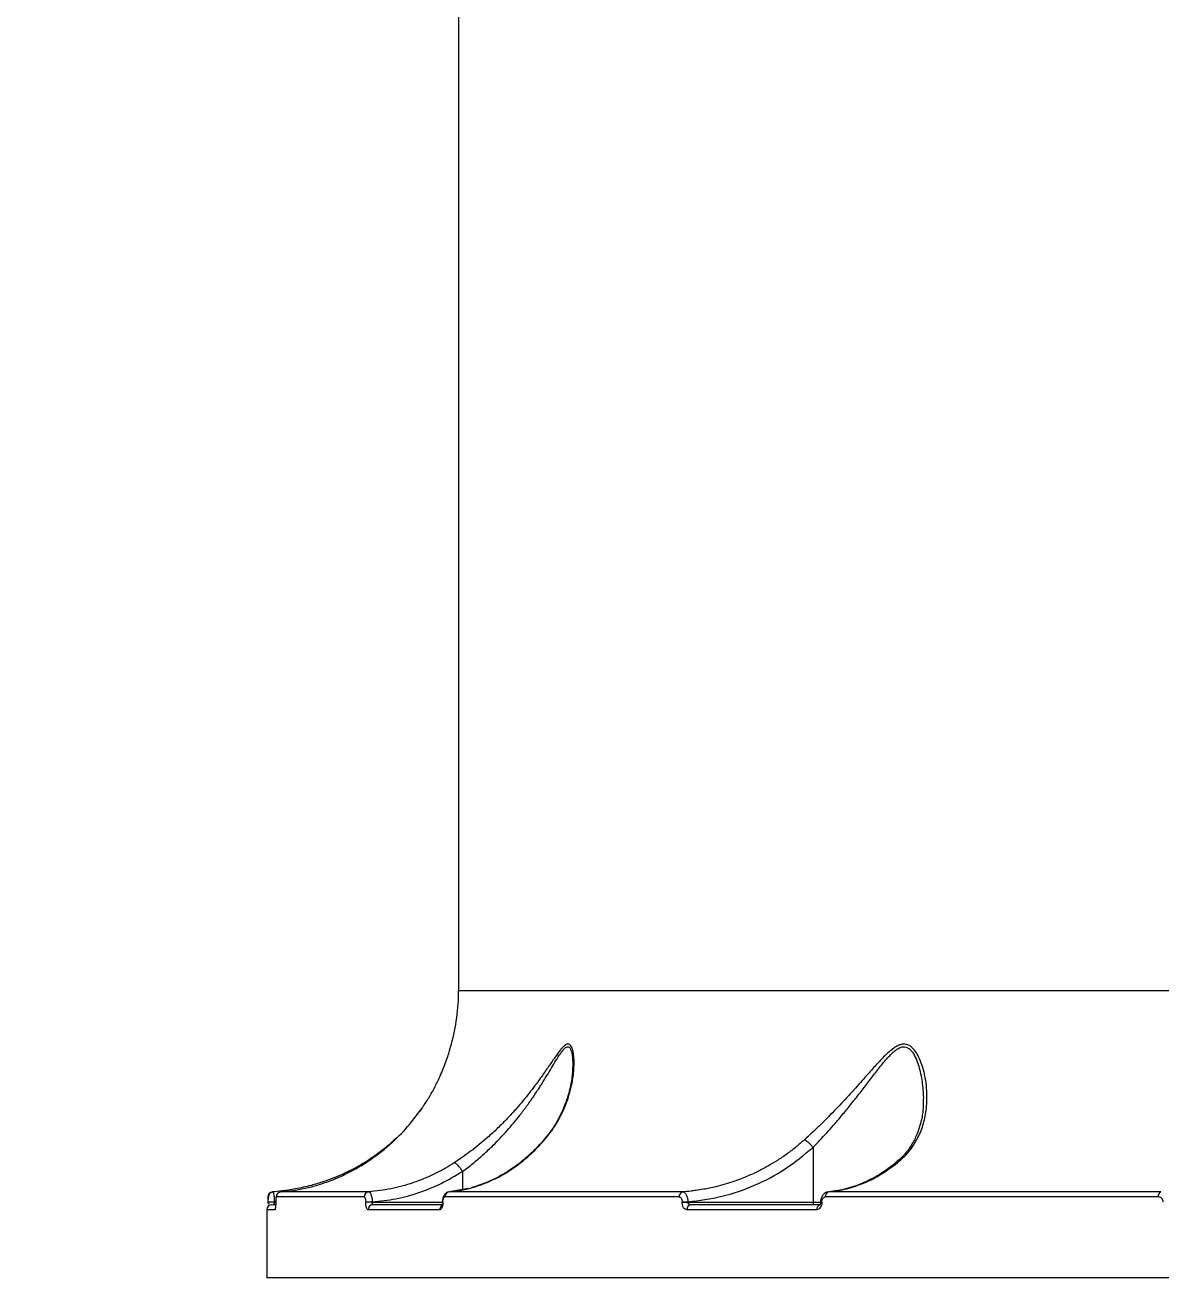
# Model space of a CAD drawing. Header units: millimetres. Extents: x -8045 to 6871, y -5915 to 5473.
# Drawn here: x -2394.7 to -2169.6, y -428.2 to -179.8 of the extents above; entities that cross this region are included whole.
import ezdxf

# ---------------------------------------------------------------- set-up
doc = ezdxf.new("R2010")
doc.units = ezdxf.units.MM
for name, color, linetype in [('DIKOM_ОБЪЕКТ', 7, 'Continuous'), ('DIKOM_РАЗМЕР_ЗОНА', 7, 'Continuous'), ('DIKOM_РАЗМЕР_ОБЪЕКТА', 7, 'Continuous')]:
    doc.layers.add(name, color=color, linetype=linetype)
doc.styles.add('style1', font='arial.ttf', dxfattribs={"width": 0.8})
doc.dimstyles.new('1-50', dxfattribs={"dimtxt": 300, "dimasz": 200, "dimexe": 100, "dimexo": 0, "dimgap": 100, "dimtad": 1, "dimtxsty": 'style1', "dimcen": 200, "dimclrd": 7, "dimclre": 7, "dimclrt": 7, "dimadec": 1, "dimazin": 2, "dimtfac": 1, "dimtmove": 0, "dimatfit": 2, "dimfxl": 0, "dimlwd": 25, "dimlwe": 18, "dimarcsym": 0})

# ---------------------------------------------------------------- blocks, each defined once
blk = doc.blocks.new('*D9')
at = {"layer": 'Defpoints', "color": 0, "linetype": 'Continuous', "transparency": 16777216}
for p in [(5663.54, -234.65), (-5019.6, -1388.73), (5663.54, -4701.47)]:
    blk.add_point(p, dxfattribs=at)
at = {"layer": 'DIKOM_РАЗМЕР_ОБЪЕКТА', "color": 7, "linetype": 'Continuous', "lineweight": 18, "transparency": 16777216}
for p, q in [((5663.54, -234.65), (5663.54, -4801.47)), ((-5019.6, -1388.73), (-5019.6, -4801.47))]:
    blk.add_line(p, q, dxfattribs=at)
at = {"layer": 'DIKOM_РАЗМЕР_ОБЪЕКТА', "color": 7, "linetype": 'Continuous', "lineweight": 25, "transparency": 16777216}
blk.add_line((-4819.6, -4701.47), (5463.54, -4701.47), dxfattribs=at)
at = {"layer": 'DIKOM_РАЗМЕР_ОБЪЕКТА', "color": 7, "linetype": 'Continuous', "transparency": 16777216}
for points in [[(-4819.6, -4668.14), (-4819.6, -4734.8), (-5019.6, -4701.47)], [(5463.54, -4668.14), (5463.54, -4734.8), (5663.54, -4701.47)]]:
    blk.add_solid(points, dxfattribs=at)
at = {"layer": 'DIKOM_РАЗМЕР_ОБЪЕКТА', "color": 7, "linetype": 'Continuous', "lineweight": 15, "transparency": 16777216, "insert": (-74.37, -4448.3), "char_height": 300, "attachment_point": 5, "style": 'style1'}
blk.add_mtext('10700', dxfattribs=at)
blk = doc.blocks.new('*D10')
at = {"layer": 'Defpoints', "color": 0, "linetype": 'Continuous', "transparency": 16777216}
for p in [(-1653.81, 3474.95), (-5616.46, -3083.4), (491.01, -3083.4)]:
    blk.add_point(p, dxfattribs=at)
at = {"layer": 'DIKOM_РАЗМЕР_ОБЪЕКТА', "color": 7, "linetype": 'Continuous', "lineweight": 18, "transparency": 16777216}
for p, q in [((-1653.81, 3474.95), (-5716.46, 3474.95)), ((491.01, -3083.4), (-5716.46, -3083.4))]:
    blk.add_line(p, q, dxfattribs=at)
at = {"layer": 'DIKOM_РАЗМЕР_ОБЪЕКТА', "color": 7, "linetype": 'Continuous', "lineweight": 25, "transparency": 16777216}
blk.add_line((-5616.46, 3274.95), (-5616.46, -2883.4), dxfattribs=at)
at = {"layer": 'DIKOM_РАЗМЕР_ОБЪЕКТА', "color": 7, "linetype": 'Continuous', "transparency": 16777216}
for points in [[(-5649.79, 3274.95), (-5583.12, 3274.95), (-5616.46, 3474.95)], [(-5649.79, -2883.4), (-5583.12, -2883.4), (-5616.46, -3083.4)]]:
    blk.add_solid(points, dxfattribs=at)
at = {"layer": 'DIKOM_РАЗМЕР_ОБЪЕКТА', "color": 7, "linetype": 'Continuous', "lineweight": 15, "transparency": 16777216, "insert": (-5869.63, -1326.86), "char_height": 300, "attachment_point": 5, "rotation": 90, "style": 'style1'}
blk.add_mtext('6550', dxfattribs=at)
blk = doc.blocks.new('*D11')
at = {"layer": 'Defpoints', "color": 0, "transparency": 16777216}
for p in [(6870.85, -184.65), (-7019.6, -1388.73), (-7019.6, -5814.65)]:
    blk.add_point(p, dxfattribs=at)
at = {"layer": 'DIKOM_РАЗМЕР_ЗОНА', "color": 7, "lineweight": 18, "transparency": 16777216}
for p, q in [((6870.85, -184.65), (6870.85, -5914.65)), ((-7019.6, -1388.73), (-7019.6, -5914.65))]:
    blk.add_line(p, q, dxfattribs=at)
at = {"layer": 'DIKOM_РАЗМЕР_ЗОНА', "color": 7, "lineweight": 25, "transparency": 16777216}
blk.add_line((6670.85, -5814.65), (-6819.6, -5814.65), dxfattribs=at)
at = {"layer": 'DIKOM_РАЗМЕР_ЗОНА', "color": 7, "transparency": 16777216}
for points in [[(-6819.6, -5781.31), (-6819.6, -5847.98), (-7019.6, -5814.65)], [(6670.85, -5781.31), (6670.85, -5847.98), (6870.85, -5814.65)]]:
    blk.add_solid(points, dxfattribs=at)
at = {"layer": 'DIKOM_РАЗМЕР_ЗОНА', "color": 7, "transparency": 16777216, "insert": (-74.37, -5561.37), "char_height": 300, "attachment_point": 5, "style": 'style1'}
blk.add_mtext('13900', dxfattribs=at)
blk = doc.blocks.new('*D12')
at = {"layer": 'Defpoints', "color": 0, "transparency": 16777216}
for p in [(-2189.61, 5472.65), (-7595.21, -5084.97), (-495.58, -5084.97)]:
    blk.add_point(p, dxfattribs=at)
at = {"layer": 'DIKOM_РАЗМЕР_ЗОНА', "color": 7, "lineweight": 18, "transparency": 16777216}
for p, q in [((-2189.61, 5472.65), (-7695.21, 5472.65)), ((-495.58, -5084.97), (-7695.21, -5084.97))]:
    blk.add_line(p, q, dxfattribs=at)
at = {"layer": 'DIKOM_РАЗМЕР_ЗОНА', "color": 7, "lineweight": 25, "transparency": 16777216}
blk.add_line((-7595.21, 5272.65), (-7595.21, -4884.97), dxfattribs=at)
at = {"layer": 'DIKOM_РАЗМЕР_ЗОНА', "color": 7, "transparency": 16777216}
for points in [[(-7628.55, 5272.65), (-7561.88, 5272.65), (-7595.21, 5472.65)], [(-7628.55, -4884.97), (-7561.88, -4884.97), (-7595.21, -5084.97)]]:
    blk.add_solid(points, dxfattribs=at)
at = {"layer": 'DIKOM_РАЗМЕР_ЗОНА', "color": 7, "transparency": 16777216, "insert": (-7848.38, -1452.59), "char_height": 300, "attachment_point": 5, "rotation": 90, "style": 'style1'}
blk.add_mtext('10550', dxfattribs=at)

msp = doc.modelspace()

# ---------------------------------------------------------------- linework, layer by layer
at = {"layer": 'DIKOM_ОБЪЕКТ', "color": 7, "linetype": 'Continuous', "lineweight": 15}
for p, q in [((-2308.813, -1.107), (-2308.813, -371.207)), ((-2308.813, -371.207), (-1988.661, -371.207)), ((-2316.005, -394.415), (-2316.503, -395.109)), ((-2291.781, -400.789), (-2292.044, -400.962)), ((-2238.583, -402.27), (-2238.584, -402.267)), ((-2238.583, -402.27), (-2238.583, -413.157)), ((-2308.042, -407.043), (-2308.044, -407.036)), ((-2308.042, -407.043), (-2308.042, -410.627)), ((-2345.685, -411.1), (-2345.624, -411.17)), ((-2327.51, -412.097), (-2344.94, -412.097)), ((-2326.626, -411.1), (-2344.018, -411.1)), ((-2265.125, -412.097), (-2311.512, -412.097)), ((-2306.895, -410.424), (-2311.041, -411.158)), ((-2264.378, -411.1), (-2310.663, -411.1)), ((-2170.185, -412.097), (-2236.163, -412.097)), ((-2169.648, -411.1), (-2235.48, -411.1)), ((-2346.813, -414.657), (-2346.813, -428.157)), ((-2345.216, -414.657), (-2346.813, -414.657)), ((-2346.645, -413.124), (-2346.645, -413.157)), ((-2345.31, -413.124), (-2346.645, -413.124)), ((-2345.31, -413.157), (-2346.645, -413.157)), ((-2345.31, -413.124), (-2345.035, -413.086)), ((-2345.31, -413.157), (-2345.31, -413.124)), ((-2345.31, -413.157), (-2345.055, -413.157)), ((-2345.055, -413.054), (-2345.055, -413.157)), ((-2345.05, -413.054), (-2345.055, -413.054)), ((-2345.05, -413.157), (-2345.055, -413.157)), ((-2345.05, -413.054), (-2345.05, -413.157)), ((-2327.208, -413.102), (-2327.208, -413.157)), ((-2327.208, -413.102), (-2325.924, -413.102)), ((-2325.924, -413.157), (-2327.208, -413.157)), ((-2312.55, -414.657), (-2326.751, -414.657)), ((-2325.924, -413.157), (-2325.924, -413.102)), ((-2325.924, -413.157), (-2312.006, -413.157)), ((-2312.006, -413.078), (-2312.006, -413.157)), ((-2312.006, -413.078), (-2311.923, -413.078)), ((-2311.923, -413.157), (-2312.006, -413.157)), ((-2311.923, -413.078), (-2311.923, -413.157)), ((-2264.515, -413.157), (-2264.515, -413.078)), ((-2264.515, -413.078), (-2263.384, -413.078)), ((-2264.515, -413.157), (-2263.384, -413.157)), ((-2237.854, -414.657), (-2263.575, -414.657)), ((-2263.384, -413.157), (-2263.384, -413.078)), ((-2263.384, -413.157), (-2238.583, -413.157)), ((-2238.583, -413.157), (-2237.103, -413.157)), ((-2237.103, -413.102), (-2237.103, -413.157)), ((-2237.103, -413.102), (-2236.842, -413.102)), ((-2236.842, -413.157), (-2237.103, -413.157)), ((-2236.842, -413.157), (-2236.842, -413.102)), ((-1927.815, -428.157), (-2346.813, -428.157))]:
    msp.add_line(p, q, dxfattribs=at)
at = {"layer": 'DIKOM_ОБЪЕКТ', "color": 7, "linetype": 'Continuous', "lineweight": 15, "flags": 128}
msp.add_lwpolyline([(-2238.583, -413.157), (-2238.58, -413.255), (-2238.571, -413.349), (-2238.556, -413.435), (-2238.535, -413.511), (-2238.511, -413.573), (-2238.483, -413.619), (-2238.452, -413.648), (-2238.42, -413.657)], dxfattribs=at)
at = {"layer": 'DIKOM_ОБЪЕКТ', "color": 7, "linetype": 'Continuous', "lineweight": 15}
for centre, radius, start, end in [((-2348.813, -371.207), 40, 344.6016, 0), ((-2345.612, -412.097), 1, 94.20227, 180.02272), ((-2343.942, -412.096), 0.998, 94.33662, 180.10935), ((-2326.529, -412.077), 0.982, 95.69184, 181.18407), ((-2310.544, -412.061), 0.968, 97.04213, 182.15181), ((-2264.191, -412.018), 0.937, 101.52627, 184.83646), ((-2235.243, -411.994), 0.925, 104.81837, 186.40486), ((-2169.269, -411.948), 0.928, 114.1031, 189.29437), ((-2345.813, -414.657), 1, 90, 180), ((-2344.213, -414.657), 1.004, 153.31319, 179.99641), ((-2325.774, -414.634), 0.977, 91.44647, 181.3571), ((-2311.539, -414.639), 1.011, 121.02617, 181.0346), ((-2262.661, -414.568), 0.918, 96.97054, 185.58501), ((-2236.908, -414.56), 0.951, 111.88747, 185.85082)]:
    msp.add_arc(centre, radius, start, end, dxfattribs=at)
for points, knots in [([(-2316.27, -394.815), (-2315.827, -394.164), (-2314.935, -392.856), (-2313.799, -390.879), (-2312.873, -389.054), (-2312.149, -387.435), (-2311.562, -385.972), (-2311.076, -384.614), (-2310.736, -383.55), (-2310.524, -382.833), (-2310.347, -382.207), (-2310.242, -381.805), (-2310.247, -381.823), (-2310.248, -381.827)], [0, 0, 0, 0, 0.1297274, 0.2607307, 0.3893132, 0.4898452, 0.5838126, 0.6881721, 0.7788119, 0.8301814, 0.8769123, 0.9747556, 1, 1, 1, 1]), ([(-2291.781, -400.789), (-2291.072, -399.897), (-2289.61, -398.057), (-2288.227, -395.439), (-2287.268, -393.074), (-2286.652, -391.054), (-2286.25, -389.181), (-2286.023, -387.517), (-2285.923, -386.015), (-2285.94, -384.619), (-2286.068, -383.527), (-2286.244, -382.8), (-2286.493, -382.158), (-2286.859, -381.77), (-2287.349, -381.811), (-2287.758, -382.047), (-2288.192, -382.448), (-2288.864, -383.221), (-2289.83, -384.561), (-2291.133, -386.469), (-2292.776, -388.823), (-2294.8, -391.543), (-2297.033, -394.242), (-2299.156, -396.563), (-2301.082, -398.499), (-2303.481, -400.704), (-2306.355, -403.071), (-2308.605, -404.595), (-2309.694, -405.333)], [0, 0, 0, 0, 0.0604707, 0.1246563, 0.1657797, 0.2076498, 0.2490776, 0.2812388, 0.3113046, 0.3448547, 0.3738882, 0.3903482, 0.4052863, 0.4367076, 0.4521776, 0.4682164, 0.4839573, 0.4996501, 0.5393275, 0.5823078, 0.6251125, 0.6871942, 0.7495468, 0.7916604, 0.8334014, 0.8744711, 0.9392774, 1, 1, 1, 1]), ([(-2308.044, -407.036), (-2307.351, -406.517), (-2305.958, -405.474), (-2303.908, -403.717), (-2302.11, -402.025), (-2300.536, -400.412), (-2299.202, -398.953), (-2297.895, -397.425), (-2296.952, -396.251), (-2296.301, -395.408), (-2295.942, -394.935), (-2295.566, -394.431), (-2295.175, -393.895), (-2294.768, -393.328), (-2294.491, -392.935), (-2294.325, -392.694), (-2294.228, -392.554), (-2293.872, -392.036), (-2293.355, -391.267), (-2292.767, -390.365), (-2292.103, -389.323), (-2291.318, -388.05), (-2290.396, -386.516), (-2289.511, -385.035), (-2288.786, -383.88), (-2288.224, -383.106), (-2287.806, -382.633), (-2287.414, -382.346), (-2287.06, -382.305), (-2286.821, -382.486), (-2286.662, -382.732), (-2286.523, -383.044), (-2286.391, -383.512), (-2286.267, -384.265), (-2286.194, -385.11), (-2286.197, -385.768), (-2286.198, -386.039)], [0, 0, 0, 0, 0.0618297, 0.1243103, 0.1879843, 0.2332941, 0.2812778, 0.3262916, 0.3750502, 0.3883786, 0.4026058, 0.4177342, 0.4337619, 0.4506921, 0.4685234, 0.4689177, 0.4721134, 0.4810638, 0.5150536, 0.5406827, 0.5615946, 0.6082541, 0.6551868, 0.7022645, 0.749347, 0.7743487, 0.7963328, 0.8205491, 0.8434523, 0.8658692, 0.8779112, 0.8906596, 0.9141296, 0.9375847, 0.9743039, 1, 1, 1, 1]), ([(-2221.849, -405.333), (-2221.303, -404.854), (-2220.19, -403.879), (-2218.851, -402.2), (-2217.59, -400.096), (-2216.614, -397.544), (-2216.111, -394.918), (-2215.971, -392.575), (-2216.046, -390.55), (-2216.295, -388.675), (-2216.661, -387.019), (-2217.123, -385.525), (-2217.705, -384.159), (-2218.348, -383.115), (-2218.947, -382.458), (-2219.659, -381.923), (-2220.513, -381.718), (-2221.446, -381.952), (-2222.138, -382.296), (-2222.838, -382.775), (-2223.867, -383.625), (-2225.266, -385.028), (-2227.019, -386.961), (-2229.107, -389.322), (-2231.534, -392.038), (-2234.36, -395.055), (-2237.296, -398.017), (-2239.3, -399.865), (-2240.302, -400.789)], [0, 0, 0, 0, 0.0400522, 0.0817013, 0.1253594, 0.1880314, 0.2501083, 0.2913224, 0.3332908, 0.3746812, 0.4071106, 0.4370809, 0.4709424, 0.4998261, 0.5163425, 0.5313522, 0.5627201, 0.5779163, 0.5941642, 0.6090065, 0.6253527, 0.6651567, 0.7080088, 0.7505735, 0.8125544, 0.8748083, 0.9374352, 1, 1, 1, 1]), ([(-2238.584, -402.267), (-2238.139, -401.807), (-2237.224, -400.86), (-2235.881, -399.402), (-2234.528, -397.881), (-2233.094, -396.212), (-2231.541, -394.336), (-2229.876, -392.25), (-2228.22, -390.115), (-2226.589, -387.98), (-2225.007, -385.945), (-2223.74, -384.438), (-2222.776, -383.471), (-2222.117, -382.918), (-2221.444, -382.504), (-2220.767, -382.299), (-2220.24, -382.348), (-2219.846, -382.51), (-2219.487, -382.74), (-2219.08, -383.144), (-2218.534, -383.926), (-2217.996, -385.083), (-2217.518, -386.558), (-2217.164, -388.086), (-2216.914, -389.646), (-2216.775, -391.217), (-2216.715, -392.292), (-2216.732, -392.837), (-2216.733, -392.86)], [0, 0, 0, 0, 0.0441434, 0.0908144, 0.134553, 0.1816876, 0.2390493, 0.2986183, 0.3621594, 0.423312, 0.4841315, 0.5437718, 0.5663946, 0.5889709, 0.6129744, 0.6347744, 0.656906, 0.6684311, 0.6804655, 0.7018042, 0.7260859, 0.771684, 0.8169187, 0.8620915, 0.907371, 0.9527832, 0.9979775, 1, 1, 1, 1]), ([(-2286.19, -385.978), (-2286.23, -386.841), (-2286.302, -388.407), (-2286.726, -390.537), (-2287.164, -392.149), (-2287.63, -393.527), (-2288.204, -394.964), (-2289.067, -396.736), (-2290.298, -398.816), (-2291.464, -400.222), (-2292.069, -400.953)], [0, 0, 0, 0, 0.1723381, 0.3123891, 0.4186671, 0.4931368, 0.5807828, 0.6971712, 0.8427808, 1, 1, 1, 1]), ([(-2344.018, -411.1), (-2343.196, -411.018), (-2341.476, -410.845), (-2338.916, -410.342), (-2336.243, -409.619), (-2333.655, -408.696), (-2331.223, -407.614), (-2328.919, -406.399), (-2326.664, -405.008), (-2324.383, -403.362), (-2321.783, -401.182), (-2319.005, -398.428), (-2317.153, -395.981), (-2316.27, -394.815)], [0, 0, 0, 0, 0.0798278, 0.1672399, 0.2505749, 0.3441635, 0.4268383, 0.4986875, 0.5839416, 0.6671255, 0.7493249, 0.880527, 1, 1, 1, 1]), ([(-2216.731, -392.86), (-2216.733, -393.24), (-2216.737, -393.954), (-2216.799, -395.028), (-2216.991, -396.263), (-2217.302, -397.671), (-2217.842, -399.388), (-2218.772, -401.39), (-2220.173, -403.524), (-2221.616, -404.805), (-2222.359, -405.464)], [0, 0, 0, 0, 0.0935691, 0.1760413, 0.2497875, 0.3440288, 0.4689099, 0.6234786, 0.8063036, 1, 1, 1, 1]), ([(-2321.077, -400.353), (-2321.488, -400.748), (-2322.515, -401.734), (-2324.319, -403.181), (-2326.297, -404.585), (-2328.18, -405.748), (-2330.553, -407.06), (-2332.358, -407.828), (-2333.568, -408.342)], [0, 0, 0, 0, 0.1182468, 0.2951227, 0.4651601, 0.6003206, 0.7321668, 1, 1, 1, 1]), ([(-2310.663, -411.1), (-2310.088, -411.035), (-2309.174, -410.931), (-2307.464, -410.61), (-2305.67, -410.15), (-2303.676, -409.445), (-2302.026, -408.725), (-2300.185, -407.786), (-2298.171, -406.557), (-2295.883, -404.845), (-2293.758, -402.964), (-2292.425, -401.497), (-2291.781, -400.789)], [0, 0, 0, 0, 0.0834181, 0.1326343, 0.2497652, 0.347155, 0.4307774, 0.5006435, 0.6321754, 0.7504927, 0.879493, 1, 1, 1, 1]), ([(-2291.953, -400.849), (-2292.575, -401.533), (-2293.926, -403.02), (-2296.299, -405.122), (-2299.189, -407.198), (-2302.532, -409.051), (-2304.976, -409.846), (-2306.213, -410.248)], [0, 0, 0, 0, 0.1499259, 0.3261386, 0.5299002, 0.7620728, 1, 1, 1, 1]), ([(-2240.302, -400.789), (-2240.842, -401.261), (-2241.946, -402.229), (-2243.734, -403.59), (-2245.571, -404.841), (-2247.47, -405.985), (-2249.44, -407.034), (-2251.247, -407.867), (-2252.882, -408.531), (-2254.346, -409.065), (-2256.023, -409.6), (-2258.025, -410.138), (-2259.961, -410.545), (-2261.602, -410.805), (-2262.963, -410.98), (-2263.839, -411.054), (-2264.378, -411.1)], [0, 0, 0, 0, 0.0795981, 0.1629916, 0.2501925, 0.3277296, 0.4111773, 0.5005428, 0.5514368, 0.6100229, 0.6763115, 0.7503083, 0.8443821, 0.9003143, 0.9386333, 1, 1, 1, 1]), ([(-2263.384, -413.078), (-2261.128, -412.79), (-2256.612, -412.215), (-2250.114, -409.932), (-2243.963, -406.731), (-2240.376, -403.757), (-2238.583, -402.27)], [0, 0, 0, 0, 0.2496527, 0.4994925, 0.7498098, 1, 1, 1, 1]), ([(-2238.584, -402.267), (-2238.726, -402.101), (-2239.02, -401.759), (-2239.507, -401.301), (-2239.966, -400.945), (-2240.192, -400.84), (-2240.302, -400.789)], [0, 0, 0, 0, 0.2427306, 0.5000603, 0.7573586, 1, 1, 1, 1]), ([(-2309.694, -405.333), (-2310.254, -405.684), (-2311.434, -406.422), (-2313.36, -407.448), (-2315.521, -408.443), (-2318.466, -409.554), (-2322.182, -410.593), (-2325.145, -410.931), (-2326.626, -411.1)], [0, 0, 0, 0, 0.1088734, 0.2289052, 0.3600907, 0.5024378, 0.7512182, 1, 1, 1, 1]), ([(-2325.924, -413.102), (-2324.356, -412.928), (-2321.225, -412.579), (-2316.639, -411.299), (-2312.19, -409.524), (-2309.426, -407.87), (-2308.042, -407.043)], [0, 0, 0, 0, 0.2493776, 0.4979434, 0.7487703, 1, 1, 1, 1]), ([(-2308.044, -407.036), (-2308.134, -406.887), (-2308.35, -406.532), (-2308.69, -406.089), (-2309.011, -405.742), (-2309.272, -405.513), (-2309.515, -405.357), (-2309.634, -405.341), (-2309.694, -405.333)], [0, 0, 0, 0, 0.1649617, 0.3941313, 0.5326616, 0.6832924, 0.841113, 1, 1, 1, 1]), ([(-2222.25, -405.412), (-2223.302, -406.201), (-2225.402, -407.776), (-2228.801, -409.47), (-2232.31, -410.683), (-2234.713, -411), (-2235.91, -411.158)], [0, 0, 0, 0, 0.2501904, 0.4995638, 0.7508132, 1, 1, 1, 1]), ([(-2235.48, -411.1), (-2234.278, -410.929), (-2231.873, -410.588), (-2228.361, -409.356), (-2224.978, -407.664), (-2222.888, -406.107), (-2221.849, -405.333)], [0, 0, 0, 0, 0.2508589, 0.5017193, 0.7524377, 1, 1, 1, 1]), ([(-2221.849, -405.333), (-2221.957, -405.338), (-2222.139, -405.347), (-2222.265, -405.443), (-2222.316, -405.483)], [0, 0, 0, 0, 0.5940758, 1, 1, 1, 1]), ([(-2333.568, -408.342), (-2334.216, -408.586), (-2335.691, -409.141), (-2338.22, -409.895), (-2340.993, -410.521), (-2343.549, -410.916), (-2345.064, -411.047), (-2345.685, -411.1)], [0, 0, 0, 0, 0.1659281, 0.3773829, 0.6331837, 0.8496495, 1, 1, 1, 1]), ([(-2333.2, -408.46), (-2333.229, -408.435), (-2333.318, -408.358), (-2333.446, -408.314), (-2333.528, -408.332), (-2333.568, -408.342)], [0, 0, 0, 0, 0.196207, 0.6119524, 1, 1, 1, 1]), ([(-2346.611, -412.097), (-2346.616, -412.112), (-2346.624, -412.141), (-2346.633, -412.332), (-2346.639, -412.537), (-2346.642, -412.717), (-2346.644, -412.916), (-2346.644, -413.055), (-2346.644, -413.124)], [0, 0, 0, 0, 0.2499544, 0.4991806, 0.6254168, 0.7495133, 0.8753994, 1, 1, 1, 1]), ([(-2345.624, -411.133), (-2345.66, -411.135), (-2345.734, -411.139), (-2345.878, -411.173), (-2346.048, -411.254), (-2346.214, -411.407), (-2346.408, -411.711), (-2346.525, -412.144), (-2346.598, -412.681), (-2346.615, -412.974), (-2346.624, -413.124)], [0, 0, 0, 0, 0.0404272, 0.0815645, 0.170067, 0.272531, 0.3909367, 0.6727123, 0.832565, 1, 1, 1, 1]), ([(-2345.624, -411.17), (-2345.603, -411.186), (-2345.542, -411.234), (-2345.463, -411.557), (-2345.397, -411.957), (-2345.356, -412.315), (-2345.325, -412.71), (-2345.315, -412.986), (-2345.31, -413.124)], [0, 0, 0, 0, 0.1388747, 0.4194551, 0.5622986, 0.7067791, 0.8530867, 1, 1, 1, 1]), ([(-2344.959, -412.126), (-2344.977, -412.186), (-2345.024, -412.347), (-2345.042, -412.666), (-2345.049, -412.922), (-2345.053, -413.054)], [0, 0, 0, 0, 0.2209311, 0.5981444, 1, 1, 1, 1]), ([(-2344.94, -412.097), (-2344.954, -412.108), (-2344.98, -412.13), (-2345.01, -412.288), (-2345.03, -412.474), (-2345.041, -412.647), (-2345.049, -412.842), (-2345.05, -412.984), (-2345.05, -413.054)], [0, 0, 0, 0, 0.2487669, 0.4982687, 0.6262721, 0.7492577, 0.8753063, 1, 1, 1, 1]), ([(-2327.51, -412.097), (-2327.471, -412.113), (-2327.392, -412.143), (-2327.292, -412.375), (-2327.222, -412.707), (-2327.213, -412.97), (-2327.208, -413.102)], [0, 0, 0, 0, 0.250038, 0.4998916, 0.7492444, 1, 1, 1, 1]), ([(-2326.626, -411.1), (-2326.542, -411.13), (-2326.374, -411.19), (-2326.148, -411.654), (-2325.979, -412.316), (-2325.942, -412.84), (-2325.924, -413.102)], [0, 0, 0, 0, 0.2504399, 0.5004583, 0.7502225, 1, 1, 1, 1]), ([(-2310.881, -411.146), (-2310.961, -411.172), (-2311.127, -411.226), (-2311.428, -411.425), (-2311.736, -411.8), (-2311.966, -412.4), (-2311.993, -412.848), (-2312.006, -413.078)], [0, 0, 0, 0, 0.107183, 0.2221291, 0.4672155, 0.7276446, 1, 1, 1, 1]), ([(-2311.923, -413.078), (-2311.922, -413.012), (-2311.919, -412.88), (-2311.893, -412.691), (-2311.854, -412.518), (-2311.785, -412.322), (-2311.67, -412.138), (-2311.565, -412.111), (-2311.512, -412.097)], [0, 0, 0, 0, 0.1257326, 0.251086, 0.3758809, 0.5013391, 0.7504966, 1, 1, 1, 1]), ([(-2265.125, -412.097), (-2265.046, -412.111), (-2264.89, -412.138), (-2264.72, -412.322), (-2264.617, -412.519), (-2264.559, -412.692), (-2264.521, -412.88), (-2264.517, -413.012), (-2264.515, -413.078)], [0, 0, 0, 0, 0.2500658, 0.4991955, 0.6248904, 0.7494746, 0.8746955, 1, 1, 1, 1]), ([(-2264.378, -411.1), (-2264.258, -411.131), (-2264.017, -411.193), (-2263.697, -411.64), (-2263.455, -412.291), (-2263.408, -412.815), (-2263.384, -413.078)], [0, 0, 0, 0, 0.2464275, 0.4950759, 0.7468388, 1, 1, 1, 1]), ([(-2235.773, -411.15), (-2235.941, -411.211), (-2236.297, -411.34), (-2236.723, -411.777), (-2237.04, -412.387), (-2237.082, -412.859), (-2237.103, -413.102)], [0, 0, 0, 0, 0.2159776, 0.4581537, 0.7206801, 1, 1, 1, 1]), ([(-2236.842, -413.102), (-2236.831, -412.97), (-2236.81, -412.707), (-2236.654, -412.375), (-2236.429, -412.143), (-2236.252, -412.113), (-2236.163, -412.097)], [0, 0, 0, 0, 0.2507422, 0.5001172, 0.7499317, 1, 1, 1, 1]), ([(-2169.22, -413.054), (-2169.224, -412.984), (-2169.232, -412.843), (-2169.301, -412.648), (-2169.403, -412.475), (-2169.576, -412.289), (-2169.841, -412.13), (-2170.071, -412.108), (-2170.185, -412.097)], [0, 0, 0, 0, 0.1242493, 0.2500791, 0.3726077, 0.5005451, 0.7503114, 1, 1, 1, 1]), ([(-2346.624, -413.157), (-2346.607, -413.214), (-2346.573, -413.326), (-2346.491, -413.408), (-2346.416, -413.431), (-2346.393, -413.438)], [0, 0, 0, 0, 0.4192426, 0.8209616, 1, 1, 1, 1]), ([(-2345.061, -413.657), (-2345.279, -413.657), (-2345.806, -413.657), (-2345.709, -413.657), (-2345.652, -413.657)], [0, 0, 0, 0, 0.4124069, 1, 1, 1, 1]), ([(-2345.687, -413.657), (-2345.646, -413.652), (-2345.563, -413.642), (-2345.464, -413.568), (-2345.394, -413.477), (-2345.349, -413.388), (-2345.316, -413.281), (-2345.312, -413.197), (-2345.31, -413.157)], [0, 0, 0, 0, 0.2508617, 0.5002405, 0.6339448, 0.7500387, 0.8804567, 1, 1, 1, 1]), ([(-2345.05, -413.157), (-2345.051, -413.267), (-2345.053, -413.488), (-2345.065, -413.793), (-2345.083, -414.062), (-2345.113, -414.353), (-2345.159, -414.604), (-2345.197, -414.639), (-2345.216, -414.657)], [0, 0, 0, 0, 0.1238433, 0.2506038, 0.3732702, 0.5015495, 0.7510106, 1, 1, 1, 1]), ([(-2326.751, -414.657), (-2326.811, -414.635), (-2326.931, -414.59), (-2327.082, -414.244), (-2327.187, -413.748), (-2327.201, -413.355), (-2327.208, -413.157)], [0, 0, 0, 0, 0.2499998, 0.4997923, 0.7494571, 1, 1, 1, 1]), ([(-2325.799, -413.657), (-2325.81, -413.654), (-2325.831, -413.648), (-2325.862, -413.597), (-2325.886, -413.525), (-2325.904, -413.434), (-2325.92, -413.317), (-2325.922, -413.221), (-2325.924, -413.157)], [0, 0, 0, 0, 0.1715679, 0.3122326, 0.4999688, 0.632277, 0.7598815, 1, 1, 1, 1]), ([(-2312.053, -413.657), (-2314.495, -413.657), (-2319.525, -413.657), (-2323.668, -413.657), (-2325.799, -413.657)], [0, 0, 0, 0, 0.4856212, 1, 1, 1, 1]), ([(-2311.923, -413.157), (-2311.926, -413.258), (-2311.931, -413.46), (-2311.97, -413.748), (-2312.03, -414.012), (-2312.137, -414.312), (-2312.311, -414.594), (-2312.47, -414.636), (-2312.55, -414.657)], [0, 0, 0, 0, 0.1252896, 0.2510434, 0.3755258, 0.5013035, 0.7505238, 1, 1, 1, 1]), ([(-2312.006, -413.157), (-2312.007, -413.215), (-2312.01, -413.333), (-2312.027, -413.494), (-2312.049, -413.634), (-2312.065, -413.73), (-2312.073, -413.772), (-2312.06, -413.77), (-2312.058, -413.769)], [0, 0, 0, 0, 0.1709002, 0.3524017, 0.545286, 0.7494998, 0.9670261, 1, 1, 1, 1]), ([(-2263.575, -414.657), (-2263.695, -414.636), (-2263.936, -414.594), (-2264.196, -414.311), (-2264.356, -414.011), (-2264.445, -413.747), (-2264.504, -413.46), (-2264.511, -413.258), (-2264.515, -413.157)], [0, 0, 0, 0, 0.2500237, 0.4991509, 0.6248402, 0.7494642, 0.8748889, 1, 1, 1, 1]), ([(-2262.773, -413.657), (-2262.843, -413.652), (-2262.982, -413.641), (-2263.15, -413.561), (-2263.265, -413.461), (-2263.333, -413.366), (-2263.376, -413.263), (-2263.382, -413.192), (-2263.384, -413.157)], [0, 0, 0, 0, 0.2510909, 0.5001616, 0.6431855, 0.7722638, 0.8900942, 1, 1, 1, 1]), ([(-2237.114, -413.657), (-2241.578, -413.657), (-2250.507, -413.657), (-2258.684, -413.657), (-2262.773, -413.657)], [0, 0, 0, 0, 0.5000004, 1, 1, 1, 1]), ([(-2236.842, -413.157), (-2236.857, -413.355), (-2236.888, -413.748), (-2237.123, -414.244), (-2237.457, -414.59), (-2237.722, -414.635), (-2237.854, -414.657)], [0, 0, 0, 0, 0.2505474, 0.5002199, 0.7499992, 1, 1, 1, 1]), ([(-2237.103, -413.157), (-2237.106, -413.218), (-2237.11, -413.334), (-2237.14, -413.475), (-2237.175, -413.578), (-2237.217, -413.663), (-2237.253, -413.698), (-2237.25, -413.687), (-2237.25, -413.685)], [0, 0, 0, 0, 0.1836658, 0.3527082, 0.5090391, 0.654026, 0.9160536, 1, 1, 1, 1])]:
    msp.add_open_spline(points, degree=3, knots=knots, dxfattribs=at)

# ---------------------------------------------------------------- dimensions: what is measured, and where the dimension line sits
at = {"layer": 'DIKOM_РАЗМЕР_ЗОНА'}
dim = msp.add_linear_dim(base=(-7595.212, -5084.969), p1=(-2189.606, 5472.652), p2=(-495.584, -5084.969), angle=90, text='10550', dimstyle='1-50', dxfattribs=at)
dim.commit()
dim.dimension.update_dxf_attribs({"geometry": '*D12', "text_midpoint": (-7595.212, -1452.593), "dimtype": 160})
dim = msp.add_linear_dim(base=(-7019.6, -5814.648), p1=(6870.851, -184.645), p2=(-7019.6, -1388.727), text='13900', dimstyle='1-50', dxfattribs=at)
dim.commit()
dim.dimension.update_dxf_attribs({"geometry": '*D11', "text_midpoint": (-74.375, -5814.648), "dimtype": 160})
at = {"layer": 'DIKOM_РАЗМЕР_ОБЪЕКТА', "color": 7, "linetype": 'Continuous', "lineweight": 15}
dim = msp.add_linear_dim(base=(-5616.456, -3083.398), p1=(-1653.813, 3474.95), p2=(491.015, -3083.398), angle=90, text='6550', dimstyle='1-50', dxfattribs=at)
dim.commit()
dim.dimension.update_dxf_attribs({"geometry": '*D10', "text_midpoint": (-5616.456, -1326.858), "dimtype": 160})
dim = msp.add_linear_dim(base=(5663.543, -4701.469), p1=(-5019.6, -1388.727), p2=(5663.543, -234.645), text='10700', dimstyle='1-50', dxfattribs=at)
dim.commit()
dim.dimension.update_dxf_attribs({"geometry": '*D9', "text_midpoint": (-74.375, -4701.469), "dimtype": 160})

doc.saveas('drawing.dxf')
